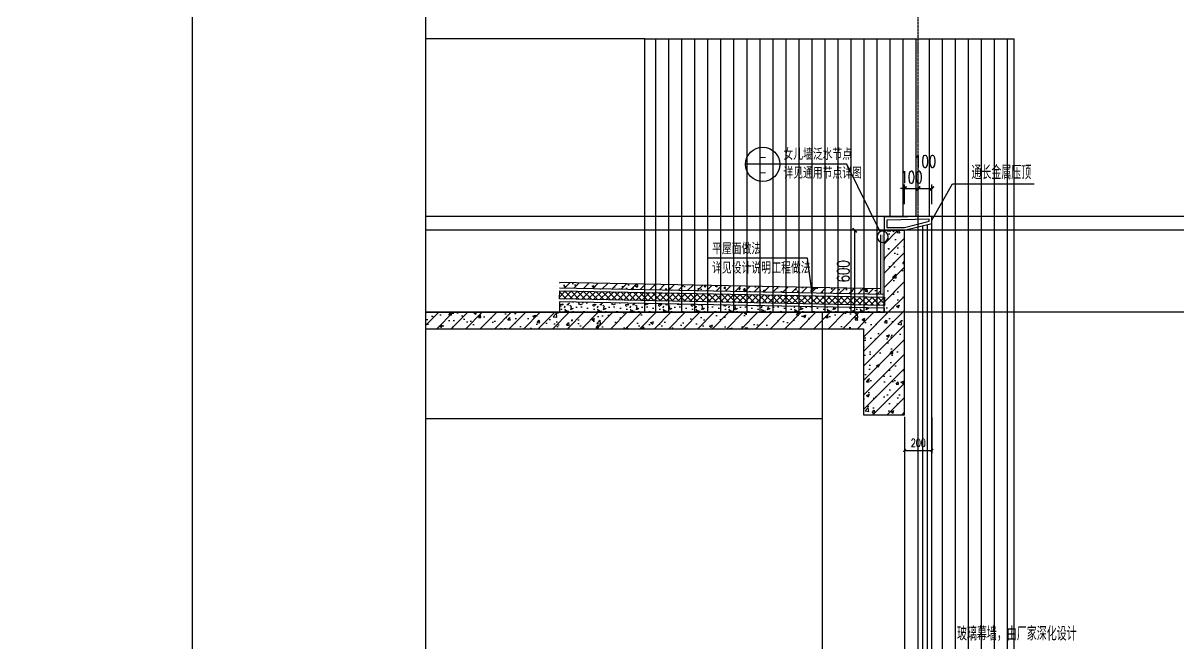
# Model space of a CAD drawing. Extents: x -1899985 to 1774885, y 556286 to 2175695.
# Drawn here: x -1537769 to -1529324, y 578339 to 582873 of the extents above; entities that cross this region are included whole.
import ezdxf
from ezdxf.enums import TextEntityAlignment as Align

# ---------------------------------------------------------------- set-up
doc = ezdxf.new("R2010")
doc.units = 0
doc.header["$LTSCALE"] = 10
doc.header["$MEASUREMENT"] = 0
for name, pattern in [('20剖面图$0$__DASH', [0.35, 0.25, -0.1]), ('20剖面图$0$DOTE', [2.42, 2, -0.2, 0.02, -0.2]), ('DASH', [0.35, 0.25, -0.1])]:
    doc.linetypes.add(name, pattern=pattern)
doc.layers.get('Defpoints').update_dxf_attribs({"color": 210})
for name, color, linetype in [('20剖面图$0$20立剖面图及门窗表$0$A-WINDOW', 140, 'Continuous'), ('20剖面图$0$A-AXIS-DOTE', 14, '20剖面图$0$DOTE'), ('20剖面图$0$A-AXIS-DP', 126, 'Continuous'), ('20剖面图$0$A-HATCH-2', 251, 'Continuous'), ('20剖面图$0$A-LIN-V', 9, 'Continuous'), ('20剖面图$0$AS-COLN', 6, 'Continuous'), ('20剖面图$0$COLUMN', 9, 'Continuous'), ('20剖面图$0$DIM_SYMB', 3, 'Continuous'), ('20剖面图$0$PUB_HATCH', 8, 'Continuous'), ('A-AXIS-DP', 126, 'Continuous'), ('A-AXIS-SYMB', 3, 'Continuous'), ('A-HATCH-2', 251, 'Continuous'), ('A-LIN-V', 9, 'Continuous'), ('A-SFCE', 30, 'Continuous'), ('DIM_SYMB', 3, 'Continuous'), ('PUB_TEXT', 7, 'Continuous')]:
    doc.layers.add(name, color=color, linetype=linetype)
doc.styles.add('20剖面图$0$_TCH_DIM_T3', font='SIMPLEX', dxfattribs={"width": 0.705882, "bigfont": 'GBCBIG'})
doc.styles.add('_TCH_DIM', font='SIMPLEX', dxfattribs={"bigfont": 'GBCBIG'})
doc.styles.add('_TCH_DIM_T3', font='SIMPLEX', dxfattribs={"width": 0.705882, "bigfont": 'GBCBIG'})
doc.styles.add('_TCH_LABEL', font='COMPLEX', dxfattribs={"bigfont": 'GBCBIG'})
doc.dimstyles.new('20剖面图$0$_TCH_ARCH&&30', dxfattribs={"dimtxt": 89.25, "dimasz": 30, "dimexe": 30, "dimexo": 30, "dimgap": 37.875, "dimtad": 1, "dimdec": 0, "dimzin": 0, "dimdsep": 46, "dimtxsty": '20剖面图$0$_TCH_DIM_T3', "dimblk": '20剖面图$0$_ArchTick', "dimcen": 0.09, "dimclrt": 7, "dimazin": 2, "dimtfac": 1, "dimtdec": 0, "dimtix": 1, "dimtmove": 2, "dimatfit": 3, "dimfxl": 1, "dimtolj": 1, "dimtzin": 0, "dimarcsym": 0})
doc.dimstyles.new('_TCH_ARCH&&20', dxfattribs={"dimtxt": 59.5, "dimasz": 20, "dimexe": 20, "dimexo": 20, "dimgap": 25.25, "dimtad": 1, "dimdec": 0, "dimzin": 0, "dimdsep": 46, "dimtxsty": '_TCH_DIM_T3', "dimblk": 'ARCHTICK', "dimcen": 0.09, "dimclrt": 7, "dimazin": 2, "dimtfac": 1, "dimtdec": 0, "dimtix": 1, "dimtmove": 2, "dimatfit": 3, "dimfxl": 1, "dimtolj": 1, "dimtzin": 0, "dimarcsym": 0})
pattern_1 = [(45, (0, 0), (-53.0330086, 53.0330086), []), (50, (0, 0), (215.178055, -18.82564), [22.5, -247.5]), (355, (0, 0), (-41.6254, 225.65764), [18, -198]), (100.4514, (17.93, -1.57), (173.552815, 206.831863), [19.122057, -210.342634]), (46.1842, (0, 60), (320.172315, -49.655704), [33.75, -371.25]), (96.6356, (26.68, 55.86), (280.39881, 292.23536), [28.683086, -315.5139]), (351.1842, (0, 60), (280.398584, 292.23558), [27, -297]), (21, (30, 45), (179.072116, -120.785667), [22.5, -247.5]), (326, (30, 45), (72.9946, 217.545014), [18, -198]), (71.4514, (44.92, 34.93), (252.066789, 96.75915), [19.122057, -210.342634]), (37.5, (0, 0), (3.6479566, 99.868156), [0, -195.6, 0, -201, 0, -198.75]), (7.5, (0, 0), (78.920861, 118.3235136), [0, -114.6, 0, -191.1, 0, -75.75]), (327.5, (-66.9, 0), (160.146731, -6.7664615), [0, -75, 0, -234, 0, -310.5]), (317.5, (-96.9, 0), (174.955851, 30.031495), [0, -97.5, 0, -155.4, 0, -220.5])]

# ---------------------------------------------------------------- blocks, each defined once
blk = doc.blocks.new('20剖面图$0$_ArchTick')
at = {"color": 0, "linetype": 'ByBlock', "const_width": 0.4}
blk.add_lwpolyline([(-0.5, -0.5), (0.5, 0.5)], dxfattribs=at)
blk = doc.blocks.new('*D281')
at = {"layer": '20剖面图$0$A-AXIS-DP', "color": 0, "lineweight": -2, "transparency": 16777216}
for p, q in [((-1531322.1, 581663.1), (-1531352.1, 581663.1)), ((-1531322.1, 581548.8), (-1531322.1, 581693.1)), ((-1531322.1, 581663.1), (-1531222.1, 581663.1)), ((-1531222.1, 581548.8), (-1531222.1, 581693.1)), ((-1531222.1, 581663.1), (-1531192.1, 581663.1))]:
    blk.add_line(p, q, dxfattribs=at)
at = {"layer": 'Defpoints', "color": 0, "transparency": 16777216}
for p in [(-1531222.1, 581663.1), (-1531322.1, 581518.8), (-1531222.1, 581518.8)]:
    blk.add_point(p, dxfattribs=at)
at = {"layer": '20剖面图$0$A-AXIS-DP', "color": 0, "lineweight": -2, "transparency": 16777216, "xscale": 30, "yscale": 30, "zscale": 30}
blk.add_blockref('20剖面图$0$_ArchTick', (-1531322.1, 581663.1), dxfattribs=at)
at = {"layer": '20剖面图$0$A-AXIS-DP', "color": 0, "lineweight": -2, "transparency": 16777216, "xscale": 30, "yscale": 30, "zscale": 30, "rotation": 180}
blk.add_blockref('20剖面图$0$_ArchTick', (-1531222.1, 581663.1), dxfattribs=at)
at = {"layer": '20剖面图$0$A-AXIS-DP', "color": 7, "transparency": 16777216, "insert": (-1531272.1, 581745.6), "char_height": 89.25, "attachment_point": 5, "style": '20剖面图$0$_TCH_DIM_T3'}
blk.add_mtext('\\A1;100', dxfattribs=at)
blk = doc.blocks.new('*D282')
at = {"layer": '20剖面图$0$A-AXIS-DP', "color": 0, "lineweight": -2, "transparency": 16777216}
for p, q in [((-1531222.1, 581548.8), (-1531222.1, 581693.1)), ((-1531222.1, 581663.1), (-1531122.1, 581663.1)), ((-1531122.1, 581548.8), (-1531122.1, 581693.1))]:
    blk.add_line(p, q, dxfattribs=at)
at = {"layer": 'Defpoints', "color": 0, "transparency": 16777216}
for p in [(-1531122.1, 581663.1), (-1531222.1, 581518.8), (-1531122.1, 581518.8)]:
    blk.add_point(p, dxfattribs=at)
at = {"layer": '20剖面图$0$A-AXIS-DP', "color": 0, "lineweight": -2, "transparency": 16777216, "xscale": 30, "yscale": 30, "zscale": 30, "rotation": 180}
blk.add_blockref('20剖面图$0$_ArchTick', (-1531222.1, 581663.1), dxfattribs=at)
at = {"layer": '20剖面图$0$A-AXIS-DP', "color": 0, "lineweight": -2, "transparency": 16777216, "xscale": 30, "yscale": 30, "zscale": 30}
blk.add_blockref('20剖面图$0$_ArchTick', (-1531122.1, 581663.1), dxfattribs=at)
at = {"layer": '20剖面图$0$A-AXIS-DP', "color": 7, "transparency": 16777216, "insert": (-1531172.1, 581860.8), "char_height": 89.25, "attachment_point": 5, "style": '20剖面图$0$_TCH_DIM_T3'}
blk.add_mtext('\\A1;100', dxfattribs=at)
blk = doc.blocks.new('*D286')
at = {"layer": '20剖面图$0$A-AXIS-DP', "color": 0, "lineweight": -2, "transparency": 16777216}
for p, q in [((-1531498.2, 581357.5), (-1531717, 581357.5)), ((-1531687, 580757.5), (-1531687, 581357.5)), ((-1531498.2, 580757.5), (-1531717, 580757.5))]:
    blk.add_line(p, q, dxfattribs=at)
at = {"layer": 'Defpoints', "color": 0, "transparency": 16777216}
for p in [(-1531687, 581357.5), (-1531468.2, 581357.5), (-1531468.2, 580757.5)]:
    blk.add_point(p, dxfattribs=at)
at = {"layer": '20剖面图$0$A-AXIS-DP', "color": 0, "lineweight": -2, "transparency": 16777216, "xscale": 30, "yscale": 30, "zscale": 30}
for p, rotation in [((-1531687, 581357.5), 90), ((-1531687, 580757.5), 270)]:
    blk.add_blockref('20剖面图$0$_ArchTick', p, dxfattribs=dict(at, rotation=rotation))
at = {"layer": '20剖面图$0$A-AXIS-DP', "color": 7, "transparency": 16777216, "insert": (-1531769.5, 581057.5), "char_height": 89.25, "attachment_point": 5, "rotation": 90, "style": '20剖面图$0$_TCH_DIM_T3'}
blk.add_mtext('\\A1;600', dxfattribs=at)
blk = doc.blocks.new('42343243333')
at = {"layer": 'A-HATCH-2'}
h = blk.add_hatch(dxfattribs=at)
h.set_pattern_fill('钢筋混凝土', color=256, scale=20, style=0)
h.set_pattern_definition([(45, (0, 0), (-35.355339, 35.355339), []), (50, (0, 0), (143.4520365, -12.550427), [15, -165]), (355, (0, 0), (-27.750267, 150.438427), [12, -132]), (100.4514, (11.95, -1.05), (115.701876, 137.887908), [12.748038, -140.228422]), (46.1842, (0, 40), (213.44821, -33.103803), [22.5, -247.5]), (96.6356, (17.79, 37.24), (186.93254, 194.823574), [19.122058, -210.3426]), (351.1842, (0, 40), (186.93239, 194.82372), [18, -198]), (21, (20, 30), (119.3814104, -80.523778), [15, -165]), (326, (20, 30), (48.663066, 145.030009), [12, -132]), (71.4514, (29.95, 23.29), (168.044526, 64.506099), [12.748038, -140.228422]), (37.5, (0, 0), (2.431971, 66.5787708), [0, -130.4, 0, -134, 0, -132.5]), (7.5, (0, 0), (52.6139075, 78.8823424), [0, -76.4, 0, -127.4, 0, -50.5]), (327.5, (-44.6, 0), (106.7644872, -4.5109743), [0, -50, 0, -156, 0, -207]), (317.5, (-64.6, 0), (116.637234, 20.0209965), [0, -65, 0, -103.6, 0, -147])])
h.paths.add_polyline_path([(-1654189.6, 580888.1), (-1654189.6, 580928.1), (-1656537.1, 580975), (-1656537.1, 580935)])
h = blk.add_hatch(dxfattribs=at)
h.set_pattern_fill('ANSI37', color=256, scale=20)
h.set_pattern_definition([(45, (0, 0), (-22.4506403, 22.4506403), []), (135, (0, 0), (-22.4506403, -22.4506403), [])])
h.paths.add_polyline_path([(-1656537.1, 580855), (-1656535.9, 580915), (-1654160.4, 580867.5), (-1654160.4, 580807.5)])
h = blk.add_hatch(dxfattribs=at)
h.set_pattern_fill('加气混凝土', color=256, scale=20)
h.set_pattern_definition([(0, (70.8, -73.2), (120, 240), [0, -240]), (0, (-69.6, -105.6), (120, 240), [0, -240]), (0, (8.4, -108), (120, 240), [0, -240]), (0, (93.6, -37.2), (120, 240), [0, -240]), (0, (-6, -120), (120, 240), [0, -240]), (0, (117.6, 114), (120, 240), [0, -240]), (0, (44.4, 94.8), (120, 240), [0, -240]), (0, (82.8, 64.8), (120, 240), [0, -240]), (0, (-112.8, 60), (120, 240), [0, -240]), (0, (4.8, 49.2), (120, 240), [0, -240]), (0, (-40.8, -12), (120, 240), [0, -240]), (0, (-38.4, -102), (120, 240), [0, -240]), (0, (51.6, -111.6), (120, 240), [0, -240]), (0, (117.6, -6), (120, 240), [0, -240]), (0, (-106.8, -43.2), (120, 240), [0, -240]), (0, (-86.4, -2.4), (120, 240), [0, -240]), (0, (7.2, -19.2), (120, 240), [0, -240]), (0, (-26.4, -54), (120, 240), [0, -240]), (0, (-45.6, 25.2), (120, 240), [0, -240]), (0, (-15.6, 115.2), (120, 240), [0, -240]), (0, (-97.2, -93.6), (120, 240), [0, -240]), (0, (34.8, 66), (120, 240), [0, -240]), (0, (-76.8, 69.6), (120, 240), [0, -240]), (0, (-96, 100.8), (120, 240), [0, -240]), (130.601294, (102.857, 38.857), (-599.99999337, 720.00000315), [10.53662, -4414.8444]), (18.4349488, (85.714, 43.43), (599.9999978, 239.9999982), [10.842096, -1507.05116]), (90, (85.71, 33.14), (120, 240), [10.285714, -469.71426]), (161.565051, (96, 29.714), (-600.000003, 239.9999821), [10.842096, -1507.05116]), (53.1301023, (96, 29.714), (120.0000002, 239.9999999), [11.428572, -1188.5714]), (135, (105.14, -92.57), (-120.0000145, 239.9999838), [9.697464, -669.12504]), (45, (91.43, -92.57), (119.9999992, 239.999999), [9.697464, -669.12504]), (135, (98.286, -99.43), (-120.0000145, 239.9999838), [9.697464, -669.12504]), (45, (98.286, -99.43), (119.9999992, 239.999999), [9.697464, -669.12504]), (116.565051, (-10.29, 68.57), (-2e-05, 479.999987), [12.77753, -255.5506]), (180, (-16, 80), (-120, 240), [13.714286, -226.2857]), (63.434949, (-35.43, 68.57), (1e-06, 479.999998), [12.77753, -255.5506]), (116.565051, (-29.71, 57.14), (-2e-05, 479.999987), [12.77753, -255.5506]), (0, (-29.71, 57.14), (120, 240), [13.714286, -226.2857]), (63.434949, (-16, 57.14), (1e-06, 479.999998), [12.77753, -255.5506]), (107.102728, (80, -12.571), (-359.999986237, 1200.000001936), [15.54454, -6513.161]), (143.972626, (75.429, 2.286), (-2279.9999711, 1679.9999981), [15.54454, -3248.808]), (180, (62.86, 11.43), (-120, 240), [14.857142, -225.14284]), (36.0273733, (35.429, 2.286), (2279.99998315, 1679.99998189), [15.54454, -3248.808]), (71.565051, (30.857, -11.43), (360.00000185, 1199.9999979), [14.456126, -1503.43712]), (107.102728, (35.429, -26.286), (-359.999986237, 1200.000001936), [15.54454, -6513.161]), (143.972626, (48, -35.429), (-2279.9999711, 1679.9999981), [15.54454, -3248.808]), (0, (48, -35.43), (120, 240), [14.857142, -225.14284]), (36.0273733, (62.857, -35.429), (2279.99998315, 1679.99998189), [15.54454, -3248.808]), (71.565051, (75.43, -26.286), (360.00000185, 1199.9999979), [14.456126, -1503.43712]), (150.255118, (82.286, 99.43), (-360.00000085, 239.99999703), [9.214008, -1925.72784]), (90, (74.29, 94.86), (120, 240), [9.142858, -470.8571]), (29.7448813, (74.286, 94.857), (360.0000002, 239.9999989), [9.214008, -1925.72784]), (116.565051, (26.29, -70.86), (-2e-05, 479.999987), [12.77753, -255.5506]), (168.690067, (20.571, -59.429), (-1080.0000008, 239.99999398), [11.6549, -2435.8742]), (41.1859251, (0, -65.143), (2999.99998182, 2639.999976915), [12.148738, -5090.3208]), (90, (0, -76.57), (120, 240), [11.428572, -468.5714]), (138.814074, (9.143, -84.571), (-2999.999946676, 2640.000016815), [12.148738, -5090.3208]), (16.6992442, (9.143, -84.571), (3959.99997021, 1199.99998743), [11.93178, -4999.415]), (60.9453959, (20.571, -81.143), (119.99999968, 239.99999788), [11.766434, -4930.1358]), (109.983106, (-74.286, 29.714), (-600.00000226, 1679.999995554), [13.3768, -5604.879]), (155.556045, (-78.857, 42.286), (-1560.000005946, 719.99998504), [13.809194, -5786.0526]), (24.4439547, (-104, 42.286), (1560.00000078, 719.999996537), [13.809194, -5786.0526]), (70.0168934, (-108.571, 29.714), (600.00000181, 1679.99999583), [13.3768, -5604.879]), (109.983106, (-104, 17.143), (-600.00000226, 1679.999995554), [13.3768, -5604.879]), (160.016893, (-91.429, 12.571), (-600.00000035, 239.99998907), [13.3768, -2795.751]), (19.9831065, (-91.429, 12.571), (599.9999967, 239.99999962), [13.3768, -2795.751]), (70.0168934, (-78.857, 17.143), (600.00000181, 1679.99999583), [13.3768, -5604.879]), (122.005383, (14.857, 8), (-120.0000161, 239.99998775), [10.781693, -2253.3736]), (18.4349488, (-1.143, 13.714), (599.9999978, 239.9999982), [10.842096, -1507.05116]), (90, (-1.14, 3.43), (120, 240), [10.285714, -469.71426]), (161.565051, (9.143, 0), (-600.000003, 239.9999821), [10.842096, -1507.05116]), (54.4623222, (9.143, 0), (839.99999878, 1199.9999982), [9.831228, -4119.2846]), (116.565051, (-54.86, -50.29), (-2e-05, 479.999987), [12.77753, -255.5506]), (180, (-60.57, -38.86), (-120, 240), [12.571428, -227.42856]), (59.0362434, (-80, -50.286), (120.0000004, 239.99999884), [13.32789, -2785.5288]), (120.963756, (-73.143, -61.714), (-120.0000164, 239.99998898), [13.32789, -2785.5288]), (0, (-73.14, -61.71), (120, 240), [12.571428, -227.42856]), (63.434949, (-60.57, -61.71), (1e-06, 479.999998), [12.77753, -255.5506])])
h.paths.add_polyline_path([(-1654160.4, 580757.5), (-1654160.4, 580787.5), (-1656537.1, 580835), (-1656537.1, 580757.5)])
at = {"layer": 'A-AXIS-SYMB'}
for p, q in [((-1654926.8, 581840), (-1655176.8, 581840)), ((-1654437.1, 581840), (-1654926.8, 581840)), ((-1654193.1, 581347), (-1654437.1, 581840)), ((-1654723.3, 581154.2), (-1655448.3, 581154.2)), ((-1654693.8, 580912.7), (-1654723.3, 581154.2))]:
    blk.add_line(p, q, dxfattribs=at)
blk.add_lwpolyline([(-1654133.4, 581310, 1), (-1654216.1, 581310, 1)], format="xyb", close=True, dxfattribs=at)
at = {"layer": 'A-AXIS-SYMB', "const_width": 10}
blk.add_lwpolyline([(-1654693.2, 580907.7, 1), (-1654694.4, 580917.6, 1)], format="xyb", close=True, dxfattribs=at)
at = {"layer": 'A-AXIS-SYMB'}
blk.add_circle((-1655051.8, 581840), 125, dxfattribs=at)
at = {"layer": 'A-LIN-V'}
blk.add_line((-1654160.4, 580757.5), (-1656537.1, 580757.5), dxfattribs=at)
at = {"layer": 'A-LIN-V', "linetype": 'DASH', "ltscale": 0.2, "const_width": 2}
blk.add_lwpolyline([(-1654175.6, 581325.1), (-1654175.6, 580855.3, -0.380232), (-1654224.9, 580808.7), (-1656537.1, 580855)], format="xyb", dxfattribs=at)
at = {"layer": 'A-SFCE'}
for p, q in [((-1654189.6, 581325.1), (-1654189.6, 581297.6)), ((-1654189.6, 580928.1), (-1656537.1, 580975)), ((-1654160.4, 580887.5), (-1656537.1, 580935))]:
    blk.add_line(p, q, dxfattribs=at)
blk.add_lwpolyline([(-1654189.6, 581297.6), (-1654189.6, 580888.1)], dxfattribs=at)
for points in [[(-1656537.1, 580855), (-1656535.9, 580915), (-1654160.4, 580867.5), (-1654160.4, 580807.5)], [(-1654160.4, 580757.5), (-1654160.4, 580787.5), (-1656537.1, 580835), (-1656537.1, 580757.5)]]:
    blk.add_lwpolyline(points, close=True, dxfattribs=at)
at = {"layer": 'PUB_TEXT', "style": '_TCH_DIM'}
for s, p in [('女儿墙泛水节点', (-1654900.6, 581871.9)), ('详见通用节点详图', (-1654900.6, 581734.7)), ('平屋面做法', (-1655422.1, 581180.4)), ('详见设计说明', (-1655422.1, 581040.4)), ('工程做法', (-1654988.4, 581040.4))]:
    blk.add_text(s, height=84.4, dxfattribs=at).set_placement(p)
at = {"layer": 'PUB_TEXT', "style": '_TCH_LABEL', "width": 1.193147}
for p, p2 in [((-1655079.7, 581858.6), (-1655024, 581858.6)), ((-1655079.7, 581746.1), (-1655024, 581746.1))]:
    blk.add_text('-', height=75.4, dxfattribs=at).set_placement(p, p2, align=Align.FIT)
at = {"layer": 'PUB_TEXT', "style": '_TCH_DIM', "width": 0.705882}
blk.add_text('-', height=74.4, dxfattribs=at).set_placement((-1655053.4, 581040.4))
blk = doc.blocks.new('_ArchTick')
at = {"color": 0, "linetype": 'ByBlock', "const_width": 0.4}
blk.add_lwpolyline([(-0.5, -0.5), (0.5, 0.5)], dxfattribs=at)
blk = doc.blocks.new('*D118')
at = {"layer": 'A-AXIS-DP', "color": 0, "lineweight": -2, "transparency": 16777216}
for p, q in [((-1531322.1, 579987.5), (-1531322.1, 579727.3)), ((-1531122.1, 579987.5), (-1531122.1, 579727.3)), ((-1531322.1, 579747.3), (-1531122.1, 579747.3))]:
    blk.add_line(p, q, dxfattribs=at)
at = {"layer": 'Defpoints', "color": 0, "transparency": 16777216}
for p in [(-1531322.1, 580007.5), (-1531122.1, 580007.5), (-1531122.1, 579747.3)]:
    blk.add_point(p, dxfattribs=at)
at = {"layer": 'A-AXIS-DP', "color": 0, "lineweight": -2, "transparency": 16777216, "xscale": 20, "yscale": 20, "zscale": 20, "rotation": 180}
blk.add_blockref('_ArchTick', (-1531322.1, 579747.3), dxfattribs=at)
at = {"layer": 'A-AXIS-DP', "color": 0, "lineweight": -2, "transparency": 16777216, "xscale": 20, "yscale": 20, "zscale": 20}
blk.add_blockref('_ArchTick', (-1531122.1, 579747.3), dxfattribs=at)
at = {"layer": 'A-AXIS-DP', "color": 7, "transparency": 16777216, "insert": (-1531222.1, 579802.3), "char_height": 59.5, "attachment_point": 5, "style": '_TCH_DIM_T3'}
blk.add_mtext('\\A1;200', dxfattribs=at)
blk = doc.blocks.new('20剖面图')
at = {"layer": '20剖面图$0$A-HATCH-2'}
h = blk.add_hatch(dxfattribs=at)
h.set_pattern_fill('ANSI31', color=256, scale=60, angle=45)
h.set_pattern_definition([(90, (-11617.93, 0), (-95.25, 0), [])])
h.paths.add_polyline_path([(-1533222.1, 580757.5), (-1533222.1, 582757.5), (-1530522.1, 582757.5), (-1530522.1, 567957.5), (-1530772.1, 567957.5), (-1530772.1, 568257.5), (-1531122.1, 568257.5), (-1531122.1, 581457.5), (-1531472.1, 581452.5), (-1531472.1, 581357.5), (-1531472.1, 580757.5)])
at = {"layer": '20剖面图$0$PUB_HATCH'}
h = blk.add_hatch(dxfattribs=at)
h.set_pattern_fill('钢筋混凝土', color=256, scale=30, style=0)
h.set_pattern_definition(pattern_1)
h.paths.add_polyline_path([(-1531472.1, 580757.5), (-1531322.1, 580757.5), (-1531322.1, 581357.5), (-1531472.1, 581357.5)])
h = blk.add_hatch(dxfattribs=at)
h.set_pattern_fill('钢筋混凝土', color=256, scale=30, style=0)
h.set_pattern_definition(pattern_1)
h.paths.add_polyline_path([(-1534824.8, 580637.5), (-1531622.1, 580637.5), (-1531622.1, 580757.5), (-1534824.8, 580757.5)])
h = blk.add_hatch(dxfattribs=at)
h.set_pattern_fill('钢筋混凝土', color=256, scale=30, style=0)
h.set_pattern_definition(pattern_1)
h.paths.add_polyline_path([(-1531622.1, 580007.5), (-1531322.1, 580007.5), (-1531322.1, 580757.5), (-1531622.1, 580757.5)])
at = {"layer": '20剖面图$0$20立剖面图及门窗表$0$A-WINDOW'}
for p, q in [((-1531222.1, 568307.5), (-1531222.1, 581382.5)), ((-1531189.1, 568307.5), (-1531189.1, 581390.7)), ((-1531155.1, 568307.5), (-1531155.1, 581399.2)), ((-1531122.1, 568307.5), (-1531122.1, 581407.5))]:
    blk.add_line(p, q, dxfattribs=at)
for points in [[(-1531472.1, 581357.5), (-1531322.1, 581357.5), (-1531122.1, 581407.5), (-1531122.1, 581457.5), (-1531472.1, 581452.5)], [(-1531452.1, 581377.5), (-1531323.8, 581377.5), (-1531142.1, 581424.4), (-1531142.1, 581437.5), (-1531452.1, 581432.5)]]:
    blk.add_lwpolyline(points, close=True, dxfattribs=at)
at = {"layer": '20剖面图$0$A-AXIS-DOTE'}
blk.add_line((-1531222.1, 565656), (-1531222.1, 586495.8), dxfattribs=at)
at = {"layer": '20剖面图$0$A-AXIS-DOTE', "linetype": '20剖面图$0$__DASH', "ltscale": 2}
for p, q in [((-1525874.4, 581457.5), (-1534824.8, 581457.5)), ((-1525874.4, 581357.5), (-1534824.8, 581357.5)), ((-1525874.4, 580757.5), (-1534824.8, 580757.5))]:
    blk.add_line(p, q, dxfattribs=at)
at = {"layer": '20剖面图$0$A-HATCH-2'}
blk.add_line((-1533222.1, 582757.5), (-1534824.8, 582757.5), dxfattribs=at)
at = {"layer": '20剖面图$0$A-LIN-V'}
for p, q in [((-1533222.1, 582757.5), (-1530522.1, 582757.5)), ((-1533222.1, 580757.5), (-1533222.1, 582757.5)), ((-1531322.1, 579992.5), (-1531322.1, 575757.5))]:
    blk.add_line(p, q, dxfattribs=at)
blk.add_lwpolyline([(-1531922.1, 579977.5), (-1534824.8, 579977.5)], dxfattribs=at)
at = {"layer": '20剖面图$0$AS-COLN'}
for p, q in [((-1531472.1, 580757.5), (-1531472.1, 581357.5)), ((-1531472.1, 581357.5), (-1531322.1, 581357.5)), ((-1531322.1, 580757.5), (-1531322.1, 581357.5)), ((-1534824.8, 580757.5), (-1531622.1, 580757.5)), ((-1534824.8, 580757.5), (-1534824.8, 580637.5)), ((-1531472.1, 580757.5), (-1531622.1, 580757.5)), ((-1531322.1, 580007.5), (-1531322.1, 580757.5)), ((-1534824.8, 580637.5), (-1531622.1, 580637.5)), ((-1531622.1, 580637.5), (-1531622.1, 580007.5)), ((-1531622.1, 580007.5), (-1531322.1, 580007.5))]:
    blk.add_line(p, q, dxfattribs=at)
at = {"layer": '20剖面图$0$COLUMN'}
for p, q in [((-1530522.1, 567957.5), (-1530522.1, 582757.5)), ((-1531922.1, 575757.5), (-1531922.1, 580757.5))]:
    blk.add_line(p, q, dxfattribs=at)
at = {"layer": '20剖面图$0$DIM_SYMB'}
blk.add_lwpolyline([(-1534824.8, 584475.8), (-1534824.8, 575561.2), (-1534761.8, 575538.3), (-1534887.8, 575516.1), (-1534824.8, 575493.7), (-1534824.8, 566579.2)], dxfattribs=at)
at = {"layer": '20剖面图$0$A-AXIS-DP'}
dim = blk.add_linear_dim(base=(-1531122.1, 581663.1), p1=(-1531222.1, 581518.8), p2=(-1531122.1, 581518.8), angle=0, dimstyle='20剖面图$0$_TCH_ARCH&&30', dxfattribs=at)
dim.commit()
dim.dimension.update_dxf_attribs({"geometry": '*D282', "text_midpoint": (-1531172.1, 581860.8), "dimtype": 161})
for p1, p2, distance, picture, middle in [((-1531322.1, 581518.8), (-1531222.1, 581518.8), 144.2, '*D281', (-1531272.1, 581745.6)), ((-1531468.2, 580757.5), (-1531468.2, 581357.5), 218.9, '*D286', (-1531769.5, 581057.5))]:
    dim = blk.add_aligned_dim(p1=p1, p2=p2, distance=distance, dimstyle='20剖面图$0$_TCH_ARCH&&30', dxfattribs=at)
    dim.commit()
    dim.dimension.update_dxf_attribs({"geometry": picture, "text_midpoint": middle})

msp = doc.modelspace()

# ---------------------------------------------------------------- block references
at = {"layer": 'A-LIN-V'}
msp.add_blockref('20剖面图', (0, 0), dxfattribs=at)

# ---------------------------------------------------------------- next in the draw order: linework, layer by layer
for points in [[(-1552989.5, 563027.3), (-1536530.6, 563027.3), (-1536530.6, 587783.7), (-1552989.5, 587783.7)], [(-1536530.6, 587783.7), (-1520878.5, 587783.7), (-1520878.5, 562382.2), (-1536530.6, 562382.2)]]:
    msp.add_lwpolyline(points, close=True, dxfattribs=at)
at = {"layer": 'DIM_SYMB'}
for p, q in [((-1531122.1, 581432.5), (-1530973, 581698.1)), ((-1530973, 581698.1), (-1530374.2, 581698.1))]:
    msp.add_line(p, q, dxfattribs=at)

# ---------------------------------------------------------------- next in the draw order: block references
at = {"layer": 'A-LIN-V'}
msp.add_blockref('42343243333', (122692.2, 0), dxfattribs=at)

# ---------------------------------------------------------------- next in the draw order: texts
at = {"layer": 'PUB_TEXT', "style": '_TCH_DIM'}
for s, height, p in [('通长金属压顶', 101.28, (-1530833.5, 581729.6)), ('玻璃幕墙，由厂家深化设计', 101.277, (-1530938.9, 578356.4))]:
    msp.add_text(s, height=height, dxfattribs=at).set_placement(p)

# ---------------------------------------------------------------- next in the draw order: dimensions: what is measured, and where the dimension line sits
at = {"layer": 'A-AXIS-DP'}
dim = msp.add_aligned_dim(p1=(-1531322.1, 580007.5), p2=(-1531122.1, 580007.5), distance=-260.1, dimstyle='_TCH_ARCH&&20', dxfattribs=at)
dim.commit()
dim.dimension.update_dxf_attribs({"geometry": '*D118', "text_midpoint": (-1531222.1, 579802.3)})

doc.saveas('drawing.dxf')
